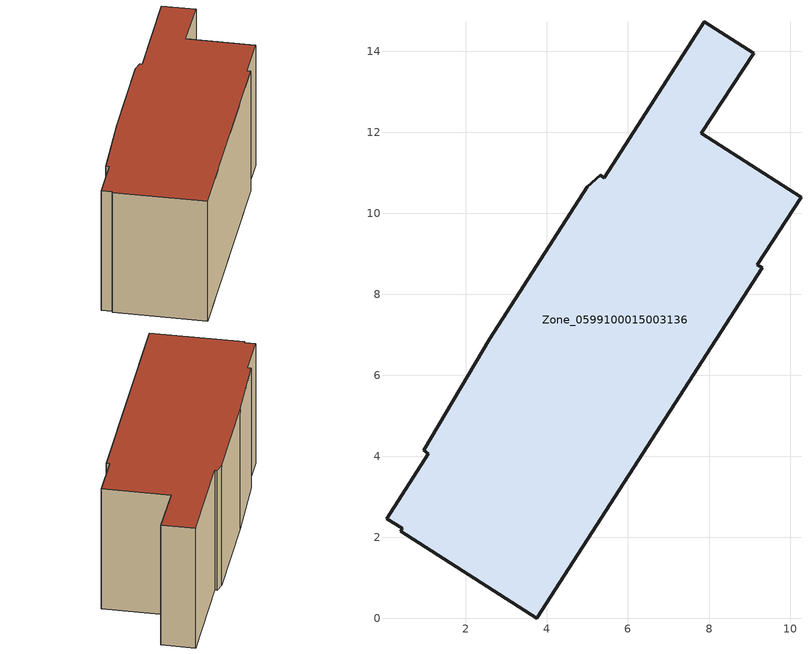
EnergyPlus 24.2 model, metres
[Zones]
Zone_0599100015003136
 floor ground (C_G): 5.41,10.88 7.88,14.73 9.11,13.94 7.81,11.98 10.27,10.4 9.19,8.73 9.31,8.65 3.75,0 0.39,2.15 0.43,2.23 0.04,2.46 1.07,4.07 0.95,4.14 2.59,6.9 5,10.66 5.31,10.94 z2.6
 wall outside (C_F): 9.31,8.65 9.19,8.73 10.27,10.4 7.81,11.98 9.11,13.94 7.88,14.73 5.41,10.88 5.31,10.94 5,10.66 2.59,6.9 0.95,4.14 1.07,4.07 0.04,2.46 0.43,2.23 0.39,2.15 3.75,0 9.31,8.65 z2.6:8.41
 roof outside (C_R): 7.88,14.73 5.41,10.88 5.31,10.94 5,10.66 2.59,6.9 0.95,4.14 1.07,4.07 0.04,2.46 0.43,2.23 0.39,2.15 3.75,0 9.31,8.65 9.19,8.73 10.27,10.4 7.81,11.98 9.11,13.94 z8.41
[BUILDING]
Pand.0599100015003136: North Axis=0; Terrain=City; Loads Convergence Tolerance Value=0.04; Temperature Convergence Tolerance Value=0.4; Solar Distribution=FullExterior; Maximum Number of Warmup Days=25; Minimum Number of Warmup Days=1
[Site:Location]
Rotterdam.The.Hague.AP_ZH_NLD Design_Conditions: Latitude=51.96; Longitude=4.45; Time Zone=1; Elevation=-4.5
[SITE:GROUNDTEMPERATURE:BUILDINGSURFACE]
18, 18, 18, 18, 18, 18, 18, 18, 18, 18, 18, 18
[MATERIAL] Thermal Absorptance=0.9; Solar Absorptance=0.7; Visible Absorptance=0.7
Name | Roughness | Thickness | Conductivity | Density | Specific Heat
G.D.1965 | MediumSmooth | 0.15 | 1 | 540 | 1210
F.D.1965 | Rough | 0.3 | 0.857143 | 1920 | 840
R.D.1965 | MediumRough | 0.2 | 0.08 | 1500 | 1000
[CONSTRUCTION]
C_G: G.D.1965
C_F: F.D.1965
C_R: R.D.1965
[ZONE]
Zone_0599100015003136: Type=1; Multiplier=1; Ceiling Height=Autocalculate; Volume=Autocalculate; Floor Area=autocalculate; Part of Total Floor Area=Yes
[ZONEINFILTRATION:DESIGNFLOWRATE]
Infil_Zone_0599100015003136: Zone or ZoneList or Space or SpaceList=Zone_0599100015003136; Schedule=AlwaysOn; Design Flow Rate Calculation Method=Flow/Area; Flow Rate per Floor Area=0.0042; Constant Term Coefficient=1; Temperature Term Coefficient=0; Velocity Term Coefficient=0; Velocity Squared Term Coefficient=0
[HVACTEMPLATE:ZONE:IDEALLOADSAIRSYSTEM]
Zone_0599100015003136: Maximum Heating Supply Air Temperature=50; Minimum Cooling Supply Air Temperature=13; Maximum Heating Supply Air Humidity Ratio=0.0156; Minimum Cooling Supply Air Humidity Ratio=0.0077; Heating Limit=NoLimit; Cooling Limit=NoLimit; Dehumidification Control Type=ConstantSensibleHeatRatio; Cooling Sensible Heat Ratio=0.7; Dehumidification Setpoint=60; Humidification Control Type=None; Humidification Setpoint=30; Outdoor Air Method=None; Outdoor Air Flow Rate per Person=0.00944; Outdoor Air Flow Rate per Zone Floor Area=0; Outdoor Air Flow Rate per Zone=0; Demand Controlled Ventilation Type=None; Outdoor Air Economizer Type=NoEconomizer; Heat Recovery Type=None; Sensible Heat Recovery Effectiveness=0.7; Latent Heat Recovery Effectiveness=0.65
[ZONECONTROL:THERMOSTAT]
ThermostatControl_Zone_0599100015003136: Zone or ZoneList=Zone_0599100015003136; Control Type Schedule=DualSetpointControlType; Control 1=Thermostat_Zone_0599100015003136; Temperature Difference Between Cutout And Setpoint=0
[THERMOSTATSETPOINT:DUALSETPOINT]
Thermostat_Zone_0599100015003136: Heating Setpoint Temperature Schedule=HeatingSetpoint_Zone_0599100015003136; Cooling Setpoint Temperature Schedule=CoolingSetpoint_Zone_0599100015003136
[SCHEDULE:COMPACT]
HeatingSetpoint_Zone_0599100015003136: Through: 12/31, For: AllDays, Until: 24:00, 21
CoolingSetpoint_Zone_0599100015003136: Through: 12/31, For: AllDays, Until: 24:00, 24
DualSetpointControlType: Through: 12/31, For: AllDays, Until: 24:00, 4
AlwaysOn: Through: 12/31, For: AllDays, Until: 24:00, 1
